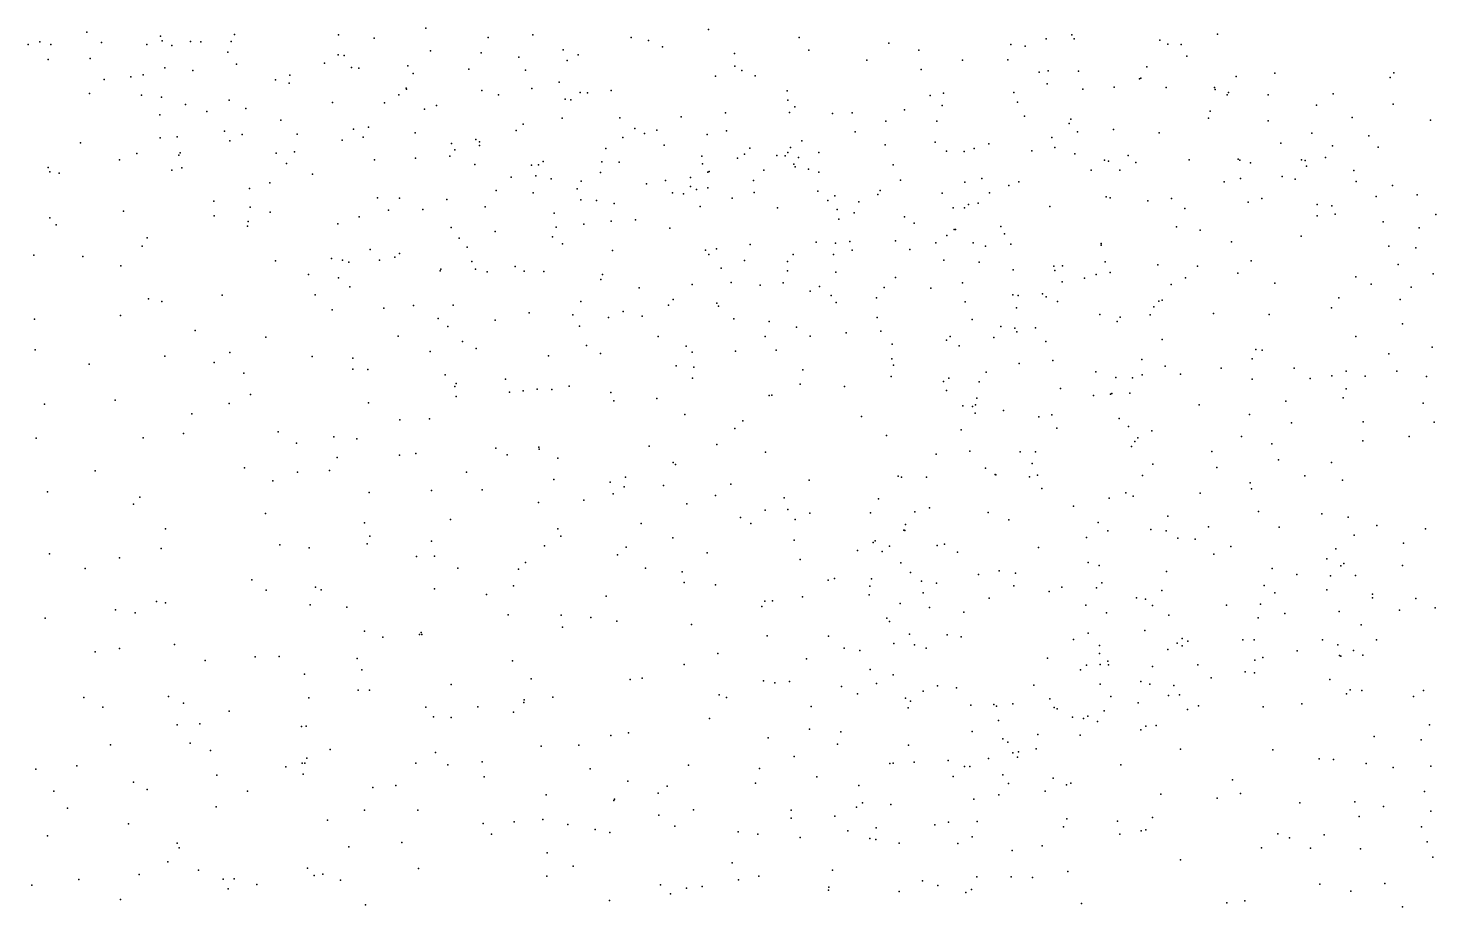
# Model space of a CAD drawing. Header units: metres. Extents: x -25 to 25, y -27.7 to 27.8.
# Drawn here: x 13.648 to 16.421, y -3.457 to -1.726 of the extents above; entities that cross this region are included whole.
import ezdxf

# ---------------------------------------------------------------- set-up
doc = ezdxf.new("R2010")
doc.units = ezdxf.units.M

msp = doc.modelspace()

# ---------------------------------------------------------------- linework, layer by layer
for p in [(13.7634, -1.7335, 3.5867), (13.9089, -1.7414, 8.1145), (14.0545, -1.7381, 9.9758), (14.2595, -1.7387, 14.4294), (14.3296, -1.7454, 8.3967), (14.4317, -1.7257, 14.0831), (14.554, -1.7444, 9.9617), (14.6419, -1.7391, 14.5573), (14.8357, -1.7439, 2.7441), (14.9884, -1.7281, 2.7832), (15.1666, -1.744, -15.9176), (15.7038, -1.739, -3.6421), (15.7088, -1.7469, 5.5), (15.9912, -1.7375, -0.3928), (13.648, -1.7577, -14.5552), (13.6712, -1.7527, 9.75), (13.6925, -1.7577, 8.1685), (13.7923, -1.7539, 8.3388), (13.8819, -1.7578, -4.4557), (13.912, -1.7506, 8.4904), (13.9313, -1.7596, 3.0364), (13.9679, -1.7517, 4.2919), (13.9879, -1.7528, 8.3264), (14.0412, -1.7728, 8.7301), (14.0479, -1.7519, 4.9467), (14.4405, -1.7702, 2.7587), (14.5402, -1.7744, 18.872), (14.7021, -1.7687, 6.4601), (14.87, -1.7499, 14.2241), (14.8973, -1.7625, 8.3495), (15.1858, -1.7688, 2.9824), (15.3436, -1.755, 8.6051), (15.4024, -1.7694, 8.7648), (15.5836, -1.7579, 15.1681), (15.6122, -1.7612, 18.6798), (15.6531, -1.747, 5.6471), (15.8772, -1.7495, 9.4656), (15.8931, -1.7572, 4.0888), (15.9193, -1.7579, 4.2716), (13.6873, -1.7875, 19.6354), (13.7702, -1.7852, 3.4075), (14.0586, -1.7965, 19.1061), (14.2318, -1.7946, 8.5252), (14.2587, -1.7784, 0.3287), (14.2703, -1.7797, 18.9036), (14.3956, -1.7997, 9.6967), (14.6148, -1.7827, 8.3854), (14.7099, -1.7892, -0.2165), (14.7312, -1.7784, -4.1453), (15.0397, -1.7758, 14.9208), (15.0403, -1.8008, 2.9162), (15.3004, -1.7891, 15.1414), (15.4884, -1.7891, 9.2371), (15.578, -1.7879, 5.7844), (15.8514, -1.802, 18.7881), (15.9304, -1.7807, -3.6968), (13.7977, -1.8267, 14.0297), (13.8505, -1.8217, 19.4025), (13.8746, -1.8177, 0.5418), (13.9172, -1.804, 9.8131), (13.9723, -1.8092, 14.0219), (14.1354, -1.8275, -4.4175), (14.1637, -1.818, 9.4391), (14.2849, -1.8034, 10.1388), (14.2996, -1.8048, 5.3557), (14.4066, -1.8149, -4.3299), (14.5164, -1.8062, -3.5373), (14.6277, -1.8088, 2.7885), (15.0019, -1.8202, 6.43), (15.0539, -1.8092, 18.8505), (15.0803, -1.8197, 0.0099), (15.4069, -1.8074, 8.9505), (15.6395, -1.8122, 14.9703), (15.6574, -1.8096, 0.0809), (15.7169, -1.8102, 5.274), (15.8373, -1.8258, 15.4678), (15.8396, -1.8244, 4.4291), (16.0274, -1.821, 12.7013), (16.1036, -1.8145, -16.004), (16.331, -1.823, 9.7486), (16.3385, -1.8135, 11.7148), (13.7691, -1.8543, -3.7966), (14.1622, -1.8342, 8.8577), (14.3779, -1.8571, 5.8921), (14.3927, -1.8437, 10.2705), (14.3933, -1.8462, 8.5876), (14.5416, -1.8485, 9.7236), (14.5744, -1.857, 0.1522), (14.6401, -1.8446, -15.889), (14.6943, -1.8321, 9.9183), (14.7355, -1.8525, 10.0969), (14.7501, -1.8531, 10.3348), (14.7965, -1.8484, 2.8759), (15.1434, -1.8489, 6.3541), (15.4513, -1.854, 5.8992), (15.59, -1.8523, -3.9806), (15.6554, -1.8352, 9.4485), (15.7258, -1.8459, 5.1092), (15.787, -1.8417, 4.6792), (15.8897, -1.8423, 15.7151), (15.985, -1.8425, 15.5724), (15.9863, -1.8467, 11.9832), (16.0102, -1.857, 18.9487), (16.0126, -1.8527, 15.8827), (16.0909, -1.8572, -0.7543), (16.2186, -1.8548, -0.1211), (13.8715, -1.858, 3.7173), (13.9107, -1.8618, -3.5156), (13.9582, -1.8762, 3.8508), (14.044, -1.8676, 4.0789), (14.0771, -1.8843, 2.9846), (14.2477, -1.8721, -3.4004), (14.3501, -1.8726, 9.5668), (14.429, -1.8853, 5.6792), (14.4523, -1.8778, 6.0671), (14.706, -1.8658, 18.9306), (14.7171, -1.8668, 10.557), (15.1443, -1.8673, 3.0973), (15.1586, -1.8804, 15.1262), (15.4247, -1.8587, -3.6575), (15.4482, -1.878, 14.6288), (15.5968, -1.8713, 14.7826), (16.1857, -1.8773, 9.5375), (16.3367, -1.8752, -1.6086), (13.9077, -1.8964, 19.0401), (13.9999, -1.8901, 4.7107), (14.1458, -1.9072, 14.0751), (14.6997, -1.9031, 8.518), (14.8136, -1.9024, 14.0687), (14.9341, -1.9003, 14.8733), (15.0214, -1.8925, 8.5227), (15.1479, -1.8918, -3.9691), (15.2323, -1.8941, 0.1954), (15.271, -1.8927, 14.4783), (15.3376, -1.909, 15.2849), (15.3745, -1.8868, 3.3492), (15.4382, -1.9087, 5.6762), (15.611, -1.8994, 3.7169), (15.702, -1.9051, 4.8268), (15.9731, -1.9031, 16.0285), (15.9764, -1.8895, 15.402), (16.0909, -1.9086, 15.7596), (16.2559, -1.9017, 12.8377), (16.4107, -1.9067, 9.556), (13.9414, -1.94, 18.8772), (14.0345, -1.9287, 9.7986), (14.0695, -1.9349, 4.2299), (14.1778, -1.9346, 9.9315), (14.2887, -1.9249, 9.4187), (14.308, -1.9405, 14.0691), (14.3182, -1.9208, 8.8351), (14.4103, -1.9317, 2.9216), (14.6093, -1.9273, 6.163), (14.6231, -1.9149, 14.051), (14.8428, -1.9237, 6.2997), (14.8619, -1.933, 9.9284), (14.8867, -1.9268, 0.1907), (14.9857, -1.9351, 10.4686), (15.0237, -1.9277, 15.0003), (15.2774, -1.9302, 9.4314), (15.6645, -1.941, 3.9615), (15.6985, -1.9138, 18.911), (15.7153, -1.93, 4.1469), (15.7861, -1.9255, 12.5594), (15.8757, -1.9322, 18.9809), (16.1764, -1.9327, 11.7496), (16.2893, -1.9377, 9.4169), (13.7514, -1.9514, 19.2015), (13.9079, -1.9418, -14.9006), (14.0456, -1.9476, 4.3892), (14.2663, -1.9466, 9.013), (14.4818, -1.953, 5.447), (14.4888, -1.9652, 0.3471), (14.5301, -1.9449, 18.9788), (14.5372, -1.957, 5.8869), (14.5374, -1.9499, 10.4978), (14.7857, -1.9626, 10.7217), (14.8192, -1.9414, 9.7583), (14.9012, -1.9564, 10.1756), (15.0699, -1.9622, -3.7171), (15.1495, -1.961, 8.7347), (15.1718, -1.9474, 3.2352), (15.3361, -1.9556, -15.5501), (15.4348, -1.9505, 5.5218), (15.457, -1.9683, 3.6182), (15.5113, -1.9629, 9.5565), (15.5403, -1.9534, 5.2823), (15.6249, -1.9677, 15.6148), (15.6702, -1.9609, 4.5428), (16.1156, -1.9526, 16.2442), (16.2173, -1.9575, 0.1107), (16.3071, -1.96, 11.6105), (13.828, -1.9853, 9.6509), (13.8619, -1.9724, 14.4505), (13.9447, -1.9759, -4.6136), (13.9475, -1.9711, 3.2685), (14.1366, -1.9719, 4.0114), (14.1567, -1.9923, 0.5731), (14.1724, -1.9692, -15.5501), (14.33, -1.9849, 9.1523), (14.4111, -1.9817, 5.2965), (14.4786, -1.9779, 9.4681), (14.528, -1.9946, 14.5074), (14.6395, -1.9955, 5.5677), (14.6531, -1.9949, 5.9811), (14.6627, -1.9887, 3.0064), (14.7783, -1.9888, 19.0175), (14.8124, -1.9894, 6.1576), (14.975, -1.9781, 9.802), (14.9764, -1.9933, 6.159), (15.0453, -1.9816, -15.7714), (15.0592, -1.974, 10.8151), (15.1226, -1.9765, 10.5431), (15.1393, -1.9774, 14.2813), (15.1445, -1.9709, 9.5582), (15.1566, -1.9937, 18.9926), (15.1654, -1.9806, 9.1667), (15.2053, -1.9704, 6.0475), (15.3523, -1.995, 18.9729), (15.4919, -1.969, 15.4653), (15.7097, -1.973, -4.1047), (15.7681, -1.9861, 12.4018), (15.7762, -1.9878, 12.2255), (15.8152, -1.9768, 12.7211), (15.8299, -1.9905, 0.2976), (15.9351, -1.9851, 15.2254), (16.0315, -1.9839, 11.8032), (16.0352, -1.9855, 12.8478), (16.0556, -1.991, 19.1235), (16.1562, -1.9852, 16.073), (16.1638, -1.9866, 15.899), (16.2039, -1.9803, 19.1651), (13.6874, -1.9999, 19.0185), (13.6909, -2.0089, 14.1447), (13.7093, -2.0113, -4.9071), (13.9309, -2.0058, 0.6536), (13.951, -2.0011, -3.6945), (14.2084, -2.0135, 14.4302), (14.5993, -2.019, 9.3733), (14.6478, -2.0169, 14.6023), (14.6783, -2.0227, 8.7841), (14.7755, -2.0102, 9.4321), (14.9529, -2.0198, 3.214), (14.9867, -2.0095, 9.3344), (14.9892, -2.0084, 19.0187), (15.097, -2.0058, 10.3852), (15.1588, -1.9988, 9.7179), (15.185, -2.0032, 5.8514), (15.2053, -2.0095, 5.6755), (15.5269, -2.0221, 5.0121), (15.7417, -2.0052, 14.8529), (15.7987, -2.0053, 15.9555), (16.0362, -2.0219, -3.7967), (16.1183, -2.0179, 15.4175), (16.1439, -2.0233, -16.0267), (16.1661, -1.9977, 9.3131), (16.2597, -2.0063, 16.3692), (14.084, -2.0413, 4.5866), (14.1238, -2.0306, 4.8541), (14.5699, -2.0455, 9.0027), (14.6426, -2.0504, 9.2047), (14.7293, -2.0425, 13.914), (14.7373, -2.0272, 5.8074), (14.866, -2.0327, 5.9907), (14.9032, -2.0259, -4.1347), (14.9176, -2.05, 9.1015), (14.9528, -2.0374, 8.8094), (14.9645, -2.0437, 5.7343), (14.9869, -2.04, 14.0093), (15.0768, -2.0261, 0.3853), (15.0781, -2.0492, 3.3806), (15.2036, -2.0471, 3.4882), (15.3265, -2.0458, 10.598), (15.3666, -2.0252, 0.3851), (15.4482, -2.0509, 14.552), (15.4934, -2.0288, 3.8391), (15.5416, -2.0503, 4.0684), (15.5797, -2.0358, 14.6598), (15.5993, -2.0287, 4.2455), (16.0041, -2.0283, 16.3457), (16.2639, -2.0279, -1.3961), (16.3354, -2.0359, 13.0199), (14.0137, -2.0664, 3.5406), (14.0855, -2.0785, 3.6905), (14.3365, -2.0601, -3.4759), (14.3793, -2.0604, 10.1176), (14.473, -2.0634, 3.0972), (14.5485, -2.0776, 13.9657), (14.7366, -2.0642, 9.0263), (14.7679, -2.0653, 0.4085), (14.8026, -2.0712, -15.7918), (14.9391, -2.0522, 5.5691), (14.9715, -2.0768, 15.044), (15.0345, -2.0607, 10.9898), (15.1244, -2.0795, -4.0913), (15.2234, -2.0654, 10.8932), (15.2371, -2.0558, 9.8833), (15.2843, -2.0677, 10.3333), (15.322, -2.0534, 14.4554), (15.4702, -2.0796, -15.1602), (15.4923, -2.0796, 10.4892), (15.5005, -2.0732, 15.6095), (15.5194, -2.0702, 4.7517), (15.6606, -2.077, 9.6272), (15.7717, -2.0577, 11.9988), (15.7793, -2.06, -15.5417), (15.8536, -2.0657, 9.4386), (15.9001, -2.0612, -15.7973), (16.0511, -2.0683, 11.6611), (16.0783, -2.0612, 0.3093), (16.1872, -2.0728, 11.5836), (16.216, -2.076, -1.1045), (16.3037, -2.0576, 16.5423), (16.3839, -2.0543, -16.1092), (13.6908, -2.0995, 14.3433), (13.8355, -2.0864, 14.2116), (14.0142, -2.0955, 9.7013), (14.0817, -2.1067, 14.3677), (14.1249, -2.0883, -15.2652), (14.2998, -2.0973, 9.9861), (14.3577, -2.0844, 5.1582), (14.4253, -2.083, -15.6777), (14.6844, -2.09, 10.8122), (14.7965, -2.1061, 14.779), (14.8442, -2.1036, 5.377), (15.2416, -2.0827, 10.0921), (15.245, -2.102, 5.2415), (15.2751, -2.0898, 3.6982), (15.3745, -2.0973, 5.1032), (15.9264, -2.081, 19.1562), (16.1875, -2.0954, 13.0036), (16.2226, -2.092, 9.1724), (16.3174, -2.1074, 15.7761), (16.421, -2.0927, 11.5463), (13.7034, -2.1129, 18.698), (14.0801, -2.1158, 14.1763), (14.2578, -2.1111, 3.1846), (14.4816, -2.1186, 10.4514), (14.5679, -2.1261, 3.2252), (14.6878, -2.1176, 5.328), (14.7423, -2.112, 3.313), (14.9121, -2.1199, 13.788), (15.3936, -2.11, 9.9488), (15.458, -2.1341, 10.812), (15.4721, -2.1222, 4.3358), (15.4748, -2.1227, 4.5409), (15.5644, -2.1163, 9.774), (15.5712, -2.1309, 19.0906), (15.9104, -2.1171, 14.9919), (15.9569, -2.1239, 9.2536), (16.388, -2.1188, -0.8122), (13.8726, -2.1549, -4.9995), (13.8822, -2.1386, -4.1008), (14.3216, -2.1615, 0.6047), (14.497, -2.1396, 19.1173), (14.5128, -2.1574, 14.5304), (14.6806, -2.137, -4.3789), (14.7006, -2.1506, 19.1199), (15.004, -2.1605, 3.6335), (15.07, -2.1516, 15.2656), (15.2, -2.1473, 0.5333), (15.2384, -2.1491, -15.4116), (15.2664, -2.1459, 14.3032), (15.3567, -2.1448, 19.0797), (15.3847, -2.1621, 15.5265), (15.4363, -2.1488, 10.1413), (15.5096, -2.1484, -4.1851), (15.5338, -2.1553, 0.5042), (15.584, -2.1511, 15.721), (15.7616, -2.1499, 19.1517), (15.7618, -2.153, 15.9899), (16.0184, -2.1464, 15.1123), (16.1556, -2.1358, 15.3121), (16.3284, -2.155, 15.5253), (16.3816, -2.1584, 15.9082), (13.6595, -2.1728, -4.5034), (13.7557, -2.1755, 0.7218), (14.1353, -2.1842, -15.0178), (14.2457, -2.1797, 3.5192), (14.2675, -2.183, 14.1405), (14.28, -2.1866, 4.2512), (14.3403, -2.183, 3.6665), (14.3704, -2.1771, 3.3346), (14.3796, -2.1694, 3.9635), (14.5221, -2.1852, 3.3898), (14.7989, -2.164, 3.4925), (14.9824, -2.1632, 5.2892), (14.9891, -2.1713, 0.5454), (15.0592, -2.1837, -15.5829), (15.1436, -2.1857, 11.1106), (15.155, -2.1713, 3.7725), (15.2345, -2.1718, 15.4198), (15.2713, -2.1631, 3.9086), (15.4518, -2.1827, -3.7068), (15.5213, -2.1867, -14.9471), (15.7696, -2.1858, 9.3537), (16.0569, -2.1841, 11.5171), (13.8304, -2.1941, -5.2656), (14.2003, -2.2111, 9.8306), (14.2594, -2.2173, 4.8162), (14.4599, -2.2039, 10.2631), (14.4607, -2.2006, 3.5681), (14.5293, -2.2003, 3.798), (14.5523, -2.2056, -4.5457), (14.6076, -2.1954, 13.8852), (14.6252, -2.2046, 10.7055), (14.6639, -2.2054, 14.6802), (14.7797, -2.211, 10.8971), (15.0129, -2.1986, 13.688), (15.1437, -2.204, 19.1141), (15.2389, -2.2066, 5.0171), (15.3563, -2.2171, 4.6218), (15.5881, -2.2021, 12.9702), (15.6685, -2.1949, 12.5017), (15.6704, -2.2033, 10.7564), (15.6854, -2.1941, 12.2109), (15.7289, -2.2181, 11.5933), (15.7516, -2.2108, 0.5225), (15.7794, -2.207, 10.5267), (15.8735, -2.192, 16.2427), (15.9278, -2.2175, 19.2428), (15.9516, -2.1948, 13.0586), (16.0312, -2.2082, 16.5534), (16.2637, -2.2158, -4.0385), (16.3466, -2.1913, 13.2162), (16.4154, -2.2095, 8.9928), (14.2814, -2.2353, 4.4026), (14.7761, -2.2212, 5.2276), (14.8518, -2.2371, 3.8861), (14.9558, -2.2306, 11.0382), (15.0328, -2.2265, 3.8917), (15.09, -2.232, -4.2459), (15.1353, -2.2273, 13.3719), (15.1887, -2.2437, 13.7055), (15.2068, -2.2344, 4.0868), (15.3341, -2.2365, 11.1466), (15.4265, -2.238, 13.1618), (15.4883, -2.2272, 11.0629), (15.6847, -2.2253, 10.3318), (15.8996, -2.2307, -4.3779), (16.1035, -2.2284, -3.8997), (16.2934, -2.2303, 15.3514), (16.3726, -2.2357, 16.7433), (13.8853, -2.2592, -14.8018), (13.9116, -2.2645, -4.4933), (14.0299, -2.2518, 19.0682), (14.2134, -2.2509, 19.1561), (14.4072, -2.2724, 10.0693), (14.4853, -2.2714, 4.1818), (14.7367, -2.2643, 3.9954), (14.9094, -2.2717, 15.1207), (14.9188, -2.2603, 13.504), (15.0043, -2.2675, 5.0924), (15.0081, -2.2733, 4.0639), (15.2298, -2.2523, 4.2411), (15.2398, -2.2665, 4.7872), (15.3194, -2.2568, 13.4092), (15.4941, -2.2647, 11.3225), (15.5877, -2.2512, 9.9163), (15.5985, -2.2526, 13.1733), (15.646, -2.2489, 15.8316), (15.6532, -2.2551, 11.0399), (15.6754, -2.2645, 11.305), (15.8754, -2.2636, 11.3737), (15.8821, -2.2615, -3.8081), (16.2298, -2.2568, 0.4406), (16.3509, -2.2606, -4.231), (13.6607, -2.2993, 18.8122), (13.8301, -2.2919, 9.5682), (14.2471, -2.2804, 14.286), (14.3484, -2.2771, 14.4419), (14.4559, -2.2976, 4.9835), (14.5678, -2.3008, 10.5539), (14.635, -2.2865, 4.1258), (14.7212, -2.2904, 14.7967), (14.7911, -2.2958, 13.6552), (14.8203, -2.284, -15.6421), (14.8577, -2.2933, 4.0928), (15.0383, -2.2986, 19.1774), (15.3203, -2.2955, 13.5656), (15.5074, -2.2996, 12.7147), (15.595, -2.2767, 9.6762), (15.7594, -2.29, 16.0646), (15.7993, -2.2953, 10.7631), (15.8583, -2.2908, -15.5826), (15.8653, -2.2748, 13.1789), (15.9831, -2.2879, 0.5202), (16.0928, -2.2897, 14.8705), (16.2153, -2.2769, 15.1529), (13.9773, -2.3214, 9.6526), (14.4748, -2.3135, 14.5234), (14.7341, -2.3127, 5.09), (15.1078, -2.3035, 4.9303), (15.1614, -2.315, 4.3922), (15.2592, -2.3262, 12.9827), (15.3277, -2.3227, 14.1767), (15.5643, -2.3132, 12.5548), (15.5914, -2.3168, 14.4685), (15.5955, -2.3238, 12.0628), (15.6324, -2.316, -3.7395), (15.7935, -2.3033, 14.5829), (16.3556, -2.308, 11.5426), (14.1162, -2.3348, -5.0555), (14.3766, -2.3324, 4.6305), (14.5038, -2.3431, 19.2706), (14.5303, -2.357, 4.3302), (14.7482, -2.3509, 0.6509), (14.889, -2.3329, -4.434), (14.9442, -2.3521, 4.2268), (15.1001, -2.333, 13.152), (15.1885, -2.3328, 11.24), (15.3497, -2.3484, 15.5379), (15.4569, -2.3404, 11.5378), (15.4643, -2.3329, 0.6757), (15.4821, -2.3518, 15.6554), (15.5502, -2.3349, 11.8421), (15.6524, -2.3431, 13.3401), (15.8816, -2.3391, 9.009), (16.2637, -2.3334, 8.8194), (16.4138, -2.3545, 15.3169), (13.6621, -2.3596, -4.9399), (13.9175, -2.3722, 19.0988), (14.0143, -2.3846, 0.7748), (14.0451, -2.3645, -4.6897), (14.2076, -2.3725, -3.5329), (14.2878, -2.3761, 9.8755), (14.44, -2.3627, 14.0364), (14.6729, -2.3715, 4.2691), (14.7755, -2.3665, -3.6721), (14.9561, -2.3639, 4.9652), (15.0416, -2.3623, -15.0951), (15.1218, -2.3599, 15.3869), (15.3495, -2.377, -14.7806), (15.6663, -2.3806, 10.1811), (15.8417, -2.3783, 13.3169), (16.0591, -2.377, 14.6361), (16.0663, -2.3589, 16.7186), (16.0786, -2.3602, 19.3163), (16.3283, -2.3674, 8.6824), (13.7684, -2.3875, 18.9824), (14.0726, -2.4057, -3.7641), (14.2875, -2.3975, 19.294), (14.317, -2.3983, -15.1085), (14.4694, -2.4086, -4.7716), (14.9248, -2.3912, -14.8741), (14.9592, -2.3934, -15.5269), (15.1741, -2.3989, -3.7703), (15.3483, -2.4118, 11.4484), (15.3526, -2.3894, 13.792), (15.5355, -2.4033, 12.3218), (15.5999, -2.3863, -4.4716), (15.7513, -2.4025, 10.5963), (15.8426, -2.4088, -15.3966), (15.8876, -2.3915, 16.5381), (15.9181, -2.4071, 19.2982), (15.9982, -2.3954, 11.3242), (16.1418, -2.3958, 13.3697), (16.2158, -2.4109, 11.4945), (16.2443, -2.4017, 14.7859), (16.2819, -2.4111, 19.36), (16.3444, -2.4015, 8.5168), (16.4029, -2.4119, 0.4708), (14.4883, -2.4317, -3.5126), (14.4909, -2.4255, 10.0846), (14.5884, -2.4175, 13.8632), (14.6504, -2.4367, 19.2923), (14.6794, -2.4374, 10.5357), (14.7137, -2.4308, 4.4296), (14.9566, -2.415, 4.4575), (15.1689, -2.4268, 19.2151), (15.2562, -2.4315, 12.8633), (15.4512, -2.4219, 12.564), (15.457, -2.4393, 11.7253), (15.4614, -2.4153, 13.6532), (15.5217, -2.4225, 9.5857), (15.6815, -2.4358, 9.0826), (15.7908, -2.4141, 11.0314), (15.8235, -2.4148, -15.1173), (16.059, -2.4172, 8.7355), (16.1733, -2.416, 8.6279), (16.2441, -2.436, 16.8466), (13.6805, -2.4666, 0.7688), (13.8192, -2.4586, -14.9781), (14.0439, -2.4652, 9.694), (14.0857, -2.4472, -4.1614), (14.3182, -2.4636, 14.259), (14.4911, -2.4517, -15.701), (14.596, -2.4429, 10.2655), (14.6229, -2.4404, 4.7315), (14.7957, -2.4432, 13.597), (14.8018, -2.4599, 14.9931), (14.8865, -2.4552, 15.1515), (15.1076, -2.4494, 11.1435), (15.1132, -2.449, 0.7694), (15.5139, -2.4679, 14.1498), (15.5169, -2.4547, 9.8069), (15.7467, -2.4492, 14.4089), (15.7801, -2.4466, 16.2585), (15.7828, -2.4456, 8.924), (15.818, -2.4451, -4.5622), (15.9547, -2.4676, 16.749), (16.1256, -2.4605, 14.4697), (16.2386, -2.4537, 13.4934), (16.3959, -2.4643, 14.7192), (13.9707, -2.4853, -4.9697), (14.4389, -2.4954, 14.4255), (14.9416, -2.487, 13.3), (15.2897, -2.4905, -4.5669), (15.4894, -2.4697, 11.8884), (15.5085, -2.4711, 12.065), (15.5133, -2.4841, 19.2616), (15.5696, -2.4787, 10.0277), (15.6392, -2.4917, 0.7476), (15.6648, -2.4872, 10.4165), (15.797, -2.495, 16.4451), (16.0537, -2.4868, 13.4848), (14.1403, -2.5211, -15.2526), (14.3801, -2.4972, 0.7417), (15.0398, -2.5144, 10.9932), (15.0561, -2.4996, -4.5817), (15.4862, -2.5172, 9.3583), (15.6746, -2.5139, 14.248), (15.8155, -2.5105, 8.7853), (15.8612, -2.5192, -3.8686), (16.1366, -2.503, -4.6658), (16.2779, -2.5016, 14.3733), (16.4175, -2.502, 14.2692), (13.6638, -2.5336, -5.5094), (13.8745, -2.5331, 9.6107), (13.954, -2.524, 19.2393), (14.1768, -2.5434, 0.7966), (14.2503, -2.5308, -5.1878), (14.2953, -2.5347, 19.3841), (14.6538, -2.5511, 0.7354), (14.8711, -2.5494, -15.8424), (15.0048, -2.5457, 19.2667), (15.3389, -2.5285, 12.5744), (15.8216, -2.5498, 14.3107), (15.8281, -2.54, -14.9245), (15.834, -2.5327, 16.6109), (16.0383, -2.53, 0.6411), (16.0979, -2.5446, 8.3545), (16.2772, -2.5384, 13.6561), (16.3686, -2.5305, -4.5122), (14.2568, -2.5713, -15.7363), (14.3793, -2.5668, -4.9958), (14.412, -2.5634, 13.9951), (14.5693, -2.553, 10.0112), (14.5915, -2.5663, 14.5893), (14.6546, -2.5551, -4.7778), (14.6915, -2.573, 10.1043), (15.1006, -2.5609, -15.2827), (15.4369, -2.5648, 9.5638), (15.5029, -2.5594, 9.1931), (15.6022, -2.5606, 14.0345), (15.6324, -2.5603, 13.8168), (15.9795, -2.5596, 19.3264), (16.1108, -2.5763, 11.4359), (13.7798, -2.5977, -5.1478), (14.0739, -2.5917, 19.3441), (14.1785, -2.6002, -3.551), (14.2418, -2.5973, 9.7418), (14.5112, -2.6005, 13.875), (14.9186, -2.5816, -3.6948), (14.9229, -2.5855, 10.709), (15.5337, -2.5926, 10.1704), (15.5526, -2.6048, -14.6932), (15.5542, -2.6059, 15.6764), (15.6259, -2.5834, -4.7485), (15.6365, -2.6065, 8.8543), (15.8638, -2.5844, -4.7521), (15.9896, -2.591, -15.4219), (16.2155, -2.5812, -4.1088), (14.1302, -2.6176, -3.9175), (14.6838, -2.6151, 14.7419), (14.7946, -2.6199, 13.5173), (14.8224, -2.6292, 10.2792), (14.8249, -2.6104, 15.0511), (14.8998, -2.6264, 10.5591), (15.0324, -2.6241, 13.1286), (15.1865, -2.6159, 12.7239), (15.3618, -2.6081, 11.6131), (15.3686, -2.6103, -3.7754), (15.4179, -2.6106, 0.8793), (15.6205, -2.6097, 10.6608), (15.6449, -2.6329, 19.3013), (15.8433, -2.6069, 8.5307), (16.055, -2.6216, 13.6599), (16.0581, -2.6334, 16.956), (16.1627, -2.6077, 14.303), (16.2374, -2.6163, 19.3373), (13.6862, -2.6393, 9.5962), (13.8678, -2.6498, -15.5215), (14.3199, -2.6405, 14.1468), (14.4424, -2.6366, -15.9701), (14.5425, -2.6355, 9.8623), (14.653, -2.6605, 19.3828), (14.7425, -2.6559, 14.8943), (14.8001, -2.6431, 19.324), (15.0021, -2.6464, -14.9814), (15.1371, -2.6507, -15.7269), (15.3232, -2.6533, 11.4688), (15.7773, -2.6515, 14.0636), (15.8103, -2.6414, 13.7656), (15.825, -2.648, 11.1855), (15.9568, -2.6421, -15.0709), (13.8553, -2.6634, -5.5853), (14.1153, -2.6821, -5.5265), (14.9453, -2.6627, -4.7442), (15.0511, -2.6897, 10.7335), (15.1001, -2.6752, 19.2748), (15.1443, -2.6742, 15.3314), (15.1876, -2.681, 11.0025), (15.3072, -2.6804, 19.2787), (15.3946, -2.6789, 11.8341), (15.4235, -2.6709, 9.9394), (15.5391, -2.6798, 10.5373), (15.7075, -2.6676, 8.6142), (15.8932, -2.687, 0.7673), (16.0719, -2.6781, 8.1662), (16.1962, -2.6824, 8.0505), (16.2483, -2.6893, 0.6545), (13.9185, -2.7119, 19.3084), (14.3104, -2.7004, -4.684), (14.4802, -2.694, 14.392), (14.6915, -2.7121, 13.5994), (14.8558, -2.7013, 0.8329), (15.0719, -2.7016, 12.9944), (15.1587, -2.6938, 0.9256), (15.3727, -2.715, 9.7227), (15.3738, -2.7146, -14.619), (15.3751, -2.7155, -4.8668), (15.3761, -2.7037, 11.9899), (15.5797, -2.6943, 10.823), (15.7561, -2.6994, 16.5117), (15.7748, -2.7158, 16.7335), (15.8596, -2.7137, 8.35), (15.8899, -2.7157, 19.3255), (15.9733, -2.7084, 13.907), (16.1125, -2.7086, 13.8317), (16.305, -2.7052, 17.078), (16.4003, -2.7124, -4.7463), (14.1439, -2.7434, 0.9319), (14.3158, -2.7418, -5.4007), (14.3211, -2.7264, -4.3345), (14.4424, -2.7363, -5.1657), (14.6972, -2.7264, -4.9087), (14.9177, -2.7301, 10.1999), (15.1567, -2.7347, 10.8484), (15.3128, -2.739, 11.2107), (15.3165, -2.7356, 12.2744), (15.4387, -2.7449, 10.2569), (15.4529, -2.7425, 10.4197), (15.7325, -2.729, -4.9202), (15.9125, -2.7303, -14.8411), (15.9466, -2.7327, -4.8786), (16.2604, -2.7245, 14.2574), (16.3573, -2.7406, 13.8136), (13.6901, -2.7611, -5.6728), (13.8279, -2.7691, -15.8366), (13.9097, -2.7509, 9.6343), (14.2016, -2.7498, -16.0198), (14.4128, -2.7668, 9.6686), (14.4485, -2.7657, -16.1403), (14.6653, -2.7453, 14.6539), (14.8088, -2.763, 15.0023), (14.8261, -2.7484, 9.9947), (14.9859, -2.7594, -16.0104), (15.1685, -2.7727, 10.6655), (15.2814, -2.7547, -15.4174), (15.3305, -2.7568, 10.859), (15.3447, -2.746, 9.5478), (15.4786, -2.7578, 11.0385), (15.6383, -2.749, 15.6604), (15.9839, -2.762, 17.0245), (16.0169, -2.7466, 14.228), (16.2065, -2.7711, 19.316), (16.2237, -2.7514, -15.5246), (13.7604, -2.7902, 19.1849), (14.4947, -2.7894, 0.8439), (14.6142, -2.7916, -3.5068), (14.6276, -2.7782, 9.7656), (14.864, -2.7897, 13.3472), (14.9361, -2.797, -3.6675), (15.3669, -2.779, 10.5678), (15.3864, -2.7978, 9.1028), (15.5611, -2.7949, 11.2067), (15.5928, -2.7996, 8.5733), (15.7362, -2.7787, 15.8892), (15.7577, -2.784, 16.3204), (15.8907, -2.7963, 8.1906), (16.0983, -2.7905, 11.5544), (16.2339, -2.785, 13.6853), (16.2397, -2.7801, 12.8792), (16.3553, -2.7844, 11.7179), (14.0887, -2.8124, 19.4283), (14.214, -2.8272, 9.5864), (14.6043, -2.8246, 19.4319), (14.9406, -2.8176, 19.3036), (15.0023, -2.8222, 13.1232), (15.2237, -2.8129, 19.2852), (15.2363, -2.8097, 10.4503), (15.3061, -2.8248, 9.4126), (15.309, -2.8107, 9.9567), (15.4081, -2.8154, 15.3794), (15.4374, -2.8193, 11.2959), (15.5204, -2.8018, 0.9871), (15.5897, -2.8243, -3.8279), (15.6843, -2.8271, -14.6859), (15.7525, -2.8282, 8.3049), (15.7633, -2.8186, 11.3195), (16.0828, -2.824, 8.0008), (16.1472, -2.8018, 14.4217), (16.2137, -2.8044, -15.2295), (16.2625, -2.804, 13.0894), (13.9006, -2.8555, -16.0411), (14.1169, -2.8331, -3.6693), (14.2249, -2.8324, -5.6805), (14.4483, -2.8303, 13.7457), (14.5508, -2.8415, 14.4471), (14.7864, -2.8446, -16.1806), (15.0993, -2.8545, 12.86), (15.1146, -2.8539, -14.736), (15.1737, -2.846, 12.6211), (15.305, -2.8418, 10.13), (15.4108, -2.8382, 11.7378), (15.541, -2.8486, 19.3126), (15.659, -2.8356, 15.2305), (15.8311, -2.8479, -3.8986), (15.8492, -2.8506, 15.0626), (15.8813, -2.8333, 15.3593), (16.1041, -2.8381, 12.8005), (16.206, -2.832, 7.9031), (16.296, -2.8405, 12.5671), (16.296, -2.8483, 13.5562), (16.3817, -2.8493, 14.5331), (13.8202, -2.8716, -8.0161), (13.8591, -2.8778, 19.2906), (13.9188, -2.8577, 1.0077), (14.2036, -2.8615, -3.8892), (14.2756, -2.8661, 13.8794), (14.5934, -2.8818, 13.5763), (14.698, -2.8822, -5.0703), (15.0934, -2.8654, 10.152), (15.3655, -2.8592, 12.0525), (15.4236, -2.8672, 8.8484), (15.4912, -2.8764, -5.1274), (15.7317, -2.8625, 16.7077), (15.7723, -2.8773, 16.0507), (15.863, -2.8631, 11.4574), (15.8953, -2.8822, 14.2769), (16.0088, -2.8627, 15.0881), (16.0755, -2.8608, 13.0584), (16.1233, -2.879, 13.6141), (16.2306, -2.875, 13.3223), (16.3493, -2.8721, 17.2304), (16.4195, -2.8678, 7.7952), (13.6814, -2.8882, -5.2941), (14.7008, -2.9057, 9.6779), (14.7567, -2.8866, 14.8465), (14.8075, -2.894, 0.928), (14.9548, -2.9007, -4.9783), (15.3397, -2.888, 12.2086), (15.3449, -2.8945, -15.0897), (16.071, -2.8875, 12.6312), (16.2741, -2.9012, 12.4228), (14.3103, -2.914, -16.351), (14.3467, -2.9257, 9.5129), (14.4189, -2.92, 14.2939), (14.4221, -2.9161, -5.5202), (14.4234, -2.9205, -4.338), (15.1039, -2.9227, 1.0676), (15.2243, -2.9234, 9.6549), (15.3534, -2.9378, 8.9803), (15.3844, -2.9193, 1.1301), (15.4586, -2.9208, 8.6305), (15.4859, -2.925, -14.6206), (15.7073, -2.9303, 11.4775), (15.7359, -2.9179, 16.4233), (15.8477, -2.9123, 14.0544), (15.9113, -2.9375, 12.9567), (15.9212, -2.9284, 14.8797), (15.9324, -2.9336, -14.7601), (16.0405, -2.9306, 14.6044), (16.0632, -2.931, 13.2513), (16.1974, -2.9305, -14.8924), (16.3043, -2.931, 14.6841), (13.7803, -2.9541, -5.8634), (13.8281, -2.9481, -16.3005), (13.9365, -2.94, 9.5823), (14.0949, -2.9641, 9.5107), (14.1423, -2.9633, 13.9434), (15.0069, -2.958, 15.1827), (15.2552, -2.9473, 9.308), (15.2862, -2.9517, -15.844), (15.3938, -2.9404, -15.6072), (15.4169, -2.9472, 11.9119), (15.656, -2.9666, 14.8868), (15.7584, -2.9422, -5.1733), (15.7585, -2.9575, 1.0338), (15.8932, -2.9501, 11.6475), (15.9214, -2.9423, 8.0053), (16.08, -2.9657, 15.61), (16.1475, -2.9526, 14.8795), (16.2277, -2.9403, 0.803), (16.2313, -2.9615, 15.3189), (16.2336, -2.9628, 15.0192), (16.2589, -2.952, 11.9983), (16.2774, -2.9611, 12.1825), (13.9968, -2.9715, 19.3759), (14.2962, -2.9678, 1.025), (14.305, -2.9899, 14.2011), (14.6024, -2.9719, 0.9441), (14.9403, -2.9792, 19.2966), (15.1814, -2.9681, 9.8873), (15.3066, -2.9894, 19.2941), (15.7209, -2.9897, 8.1089), (15.7326, -2.9806, 11.6257), (15.7597, -2.9796, 16.2602), (15.7747, -2.9725, 14.2147), (15.7763, -2.98, 14.7448), (15.863, -2.9834, 13.8136), (15.952, -2.9801, 0.9474), (16.0457, -2.9939, 12.3483), (16.0645, -2.9708, 17.2393), (14.1927, -2.9981, -5.9115), (14.4815, -3.019, -4.7496), (14.6387, -3.0077, -16.3542), (14.8342, -3.0089, -3.5831), (14.8574, -3.0066, 14.9801), (15.0965, -3.0115, -5.9474), (15.1191, -3.0156, 12.8812), (15.1477, -3.0127, -3.6842), (15.3193, -3.0167, -14.8744), (15.352, -2.9996, -5.335), (15.4396, -3.0216, 8.4882), (15.6292, -3.0199, 11.7515), (15.7596, -3.0182, 14.5856), (15.8399, -3.0131, 15.9298), (15.8579, -3.0183, 11.9197), (15.9049, -3.0204, 12.485), (15.9782, -3.0054, 12.0228), (16.0639, -2.9956, -3.9885), (16.2124, -3.0088, -4.9945), (13.7579, -3.0444, 1.0805), (13.9245, -3.0424, -5.2926), (14.2008, -3.045, 13.701), (14.2984, -3.0298, -16.644), (14.3203, -3.03, -5.134), (14.625, -3.0487, 14.5068), (14.6815, -3.0435, 19.3798), (15.0093, -3.0393, -5.2191), (15.0234, -3.0444, -6.156), (15.2505, -3.0228, 12.7055), (15.2819, -3.0374, -5.5548), (15.3762, -3.0456, -5.9318), (15.4113, -3.0317, 12.4847), (15.4768, -3.0251, -15.231), (15.6606, -3.0468, 19.3137), (15.781, -3.0427, 16.0958), (15.8945, -3.0402, 13.2067), (15.9157, -3.0393, 13.587), (16.2448, -3.0371, 15.588), (16.2522, -3.0292, 7.7483), (16.2753, -3.0304, -4.1692), (16.3771, -3.0427, 15.0941), (16.3967, -3.0307, 19.1938), (13.7951, -3.0631, 9.6052), (13.9537, -3.0556, -8.0097), (14.0442, -3.0714, 13.863), (14.4316, -3.0637, 13.5261), (14.5336, -3.0629, -3.4649), (14.604, -3.0733, -5.3731), (14.6247, -3.0543, 13.4148), (15.1907, -3.0622, 15.1636), (15.3818, -3.0646, 8.6255), (15.3858, -3.0514, 15.0055), (15.5052, -3.0592, 1.2606), (15.5504, -3.0582, 14.803), (15.5556, -3.0617, 12.2089), (15.5875, -3.0568, 12.0176), (15.6691, -3.0642, 16.5404), (15.6752, -3.067, 16.9167), (15.7674, -3.0705, 13.0111), (15.8346, -3.0546, 12.0797), (15.9318, -3.0679, -5.1972), (15.9537, -3.0607, 19.2818), (16.0807, -3.0629, 7.7957), (16.1573, -3.0566, 17.341), (13.9415, -3.0981, 19.3044), (13.9859, -3.0964, 1.1392), (14.1863, -3.1014, -5.2818), (14.1958, -3.1006, -3.6925), (14.4465, -3.0826, 9.4422), (14.4815, -3.0839, 14.3429), (14.9901, -3.0857, -5.5768), (15.5598, -3.09, 12.4531), (15.7051, -3.0828, 13.9307), (15.7266, -3.0859, 12.2019), (15.7353, -3.0813, 12.4525), (15.7545, -3.0919, 17.1408), (15.8494, -3.1008, -3.9077), (15.87, -3.0998, 7.8805), (16.4086, -3.0983, 15.3671), (14.7956, -3.1192, 1.0685), (14.8307, -3.1143, 9.6328), (15.1057, -3.1238, 1.2935), (15.1872, -3.107, 9.4424), (15.2492, -3.1117, 9.1046), (15.5077, -3.1114, 12.6609), (15.5679, -3.1256, -14.6302), (15.578, -3.1321, 8.0601), (15.6371, -3.1173, 12.806), (15.7202, -3.1187, 7.9575), (15.8401, -3.1082, 1.1725), (16.2997, -3.1212, 0.981), (16.392, -3.1279, 17.4569), (13.8101, -3.1379, 19.1954), (13.9671, -3.1345, 13.9952), (14.007, -3.1487, 9.4637), (14.243, -3.1467, 19.4279), (14.4504, -3.1527, -6.0076), (14.6589, -3.1404, 9.4979), (14.733, -3.138, 13.2715), (15.157, -3.1603, 19.253), (15.242, -3.1366, -16.0163), (15.3822, -3.138, 8.4034), (15.5875, -3.1536, 16.7855), (15.5988, -3.1511, 14.3623), (15.6336, -3.1452, -5.6948), (15.9178, -3.1464, 17.3434), (16.0998, -3.1477, 1.1033), (13.6632, -3.1858, -11.4819), (13.7439, -3.1787, -8.0377), (14.1554, -3.1809, 14.1648), (14.1877, -3.1738, -16.9099), (14.1931, -3.1739, 13.5381), (14.1971, -3.1638, -6.0524), (14.412, -3.1738, -5.4899), (14.4748, -3.177, 13.4114), (14.5421, -3.1712, 19.3923), (14.7551, -3.1849, -16.497), (14.9487, -3.1778, 14.9021), (15.0884, -3.1841, 15.0314), (15.3454, -3.1743, 19.2843), (15.3522, -3.174, 14.8678), (15.3934, -3.172, -15.8277), (15.4605, -3.1686, 12.7985), (15.4926, -3.1801, -14.9603), (15.503, -3.1806, -15.6213), (15.5401, -3.1643, 14.6414), (15.5968, -3.1621, 14.1257), (15.8003, -3.177, 13.5121), (16.1914, -3.1653, 15.8541), (16.2191, -3.1665, 17.4516), (16.2838, -3.1742, 7.6374), (16.3371, -3.1826, -5.1261), (16.4109, -3.1794, 15.6186), (13.8556, -3.211, 9.5323), (14.0198, -3.1973, 13.6431), (14.1898, -3.1957, 9.3857), (14.5461, -3.2009, -16.8244), (14.8295, -3.2092, 14.5815), (15.0808, -3.2134, 13.0238), (15.2014, -3.2008, 9.2579), (15.4705, -3.2002, 1.4984), (15.5679, -3.1967, 12.9318), (15.5791, -3.2136, 16.9592), (15.667, -3.2031, 16.4373), (15.6935, -3.2161, 17.2331), (15.7021, -3.2133, 13.6906), (16.0202, -3.2065, 15.9917), (13.6989, -3.2287, -6.1196), (13.8826, -3.2253, -16.9251), (14.08, -3.229, -5.4413), (14.3272, -3.222, 13.446), (14.3726, -3.2179, -3.4779), (14.6686, -3.2363, 14.4154), (14.889, -3.2328, 13.1476), (14.9071, -3.2191, 19.237), (15.2844, -3.2177, 8.7184), (15.5599, -3.2362, -15.4072), (15.6515, -3.2286, 13.1459), (15.8792, -3.235, -5.5329), (15.9899, -3.2428, 1.2971), (16.0365, -3.2334, 7.6973), (16.3988, -3.2298, -4.2527), (13.7253, -3.2623, 19.0499), (14.0183, -3.2595, 14.1227), (14.3105, -3.2665, -3.876), (14.4154, -3.2666, -16.9808), (14.8014, -3.2476, -4.8513), (14.803, -3.2446, -3.5401), (14.9588, -3.2657, 9.6615), (15.1509, -3.2664, 14.8409), (15.2796, -3.2607, -3.6966), (15.2914, -3.2517, 8.5455), (15.3475, -3.2549, 8.2806), (15.5109, -3.2447, 19.2883), (16.1532, -3.252, -5.3055), (16.2615, -3.2497, -4.0475), (16.3178, -3.259, 15.8568), (16.4114, -3.2685, 7.5423), (13.8459, -3.293, 13.66), (14.2376, -3.2863, 19.332), (14.5442, -3.2928, 1.0945), (14.6057, -3.289, 9.4421), (14.6619, -3.2849, -4.4422), (14.7113, -3.2946, -6.101), (14.8901, -3.2759, -5.0551), (14.9222, -3.2979, -16.373), (15.1509, -3.2821, -16.1433), (15.2368, -3.278, 9.0041), (15.4339, -3.2953, 14.5193), (15.461, -3.2902, -6.0612), (15.5173, -3.2886, 7.9717), (15.6878, -3.299, 13.4751), (15.6939, -3.2837, 7.8539), (15.7941, -3.2881, 17.4668), (15.863, -3.2805, -14.6581), (16.27, -3.2791, 17.5826), (16.393, -3.299, 1.8669), (13.686, -3.3168, -16.8837), (14.5607, -3.3137, 14.3156), (14.7649, -3.3046, -16.682), (14.7937, -3.3105, 9.5464), (15.0466, -3.3087, 14.6415), (15.0852, -3.3134, 19.1917), (15.1685, -3.32, 9.3847), (15.2629, -3.3073, 1.5976), (15.3063, -3.3222, -6.2988), (15.3179, -3.3241, 13.0614), (15.3182, -3.3011, 14.696), (15.5075, -3.3187, 13.9676), (15.7985, -3.3136, 19.2581), (15.8403, -3.3073, 7.7524), (15.8498, -3.3054, 16.1647), (16.1095, -3.3128, 17.5903), (16.1324, -3.3206, 19.1028), (16.2011, -3.3149, 1.5649), (13.9417, -3.3311, -6.1804), (13.9456, -3.3404, -11.3084), (14.2795, -3.3385, -3.659), (14.3844, -3.3299, 19.3113), (14.6707, -3.3507, -16.9103), (15.3637, -3.3315, 8.1246), (15.4793, -3.3321, -14.7609), (15.5862, -3.3459, 16.4844), (15.6456, -3.3368, 13.3304), (16.0775, -3.3404, 16.085), (16.1741, -3.341, -14.7616), (16.2726, -3.3428, 7.5307), (16.4036, -3.3284, 2.1829), (13.923, -3.3678, 19.1146), (14.1982, -3.3809, -6.1383), (14.4169, -3.3813, 14.2552), (14.7219, -3.3767, 1.2001), (15.0346, -3.3699, 1.5316), (15.9182, -3.364, 1.623), (16.4151, -3.3591, 17.7628), (13.7477, -3.4029, -11.6125), (13.867, -3.3933, 9.5093), (13.9835, -3.3848, -17.0932), (14.032, -3.4021, 13.4533), (14.0539, -3.4013, 1.1677), (14.2111, -3.395, 9.3521), (14.2284, -3.3925, 13.3747), (14.2634, -3.4044, -5.6687), (14.6699, -3.3963, 19.2095), (15.0473, -3.4038, 13.1552), (15.0875, -3.3964, -3.5949), (15.2328, -3.3843, 14.5759), (15.4095, -3.4054, 13.216), (15.5167, -3.3976, 13.7863), (15.5842, -3.3974, 13.5527), (15.6262, -3.3993, 17.5282), (15.6963, -3.3871, 16.3194), (13.6552, -3.4143, 13.7114), (14.0419, -3.4211, 9.4085), (14.0987, -3.4127, 19.1831), (14.8938, -3.4134, 9.6128), (14.9135, -3.4311, -5.4608), (14.945, -3.4198, 19.1066), (14.9756, -3.4167, 14.4319), (15.2248, -3.4238, 8.8707), (15.2253, -3.4183, 8.5062), (15.3637, -3.4268, -15.9266), (15.4401, -3.4147, 19.218), (15.4953, -3.4284, 13.398), (15.5061, -3.4224, 17.0291), (16.1924, -3.4123, 17.7231), (16.2534, -3.4256, 18.9321), (16.3206, -3.4108, -5.3388), (13.8296, -3.4422, 18.9873), (14.3125, -3.4527, 19.1974), (14.7932, -3.4445, -4.3751), (15.7227, -3.4503, 19.1969), (16.0094, -3.4491, 16.1914), (16.0446, -3.4449, -3.8718), (16.3552, -3.4568, 16.0166)]:
    msp.add_point(p)

doc.saveas('drawing.dxf')
